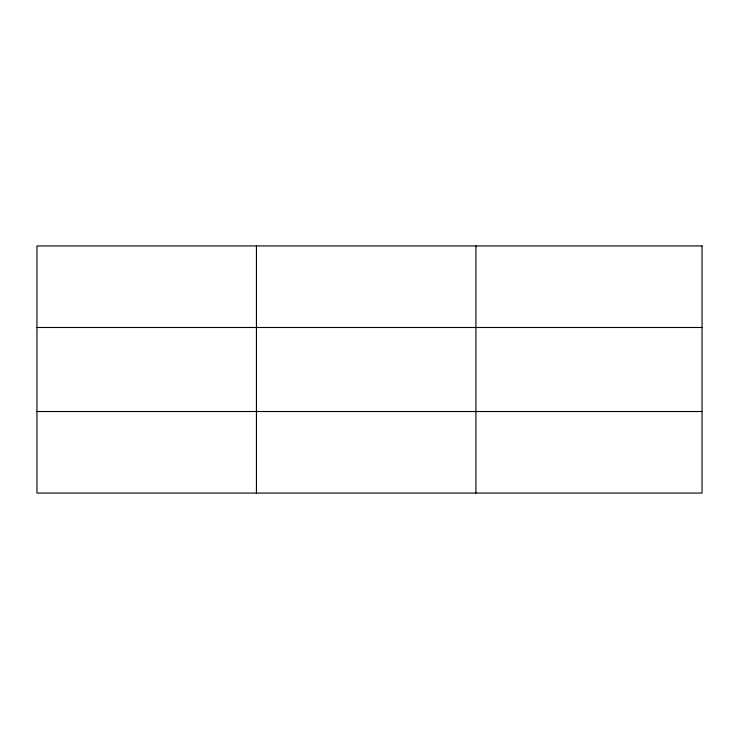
<?xml version="1.0" encoding="UTF-8"?>
<svg xmlns="http://www.w3.org/2000/svg" width="739" height="739" viewBox="0 0 739 739"><rect width="100%" height="100%" fill="white"/><g stroke="black" fill="none" stroke-linecap="round" stroke-linejoin="round"><path stroke-width="1.11" d="M256.433 493.07L256.433 245.93M475.916 493.07L475.916 245.93M36.95 327.488L702.05 327.488M36.95 411.512L702.05 411.512M702.05 245.93L702.05 493.07L36.95 493.07L36.95 245.93L702.05 245.93"/></g></svg>
